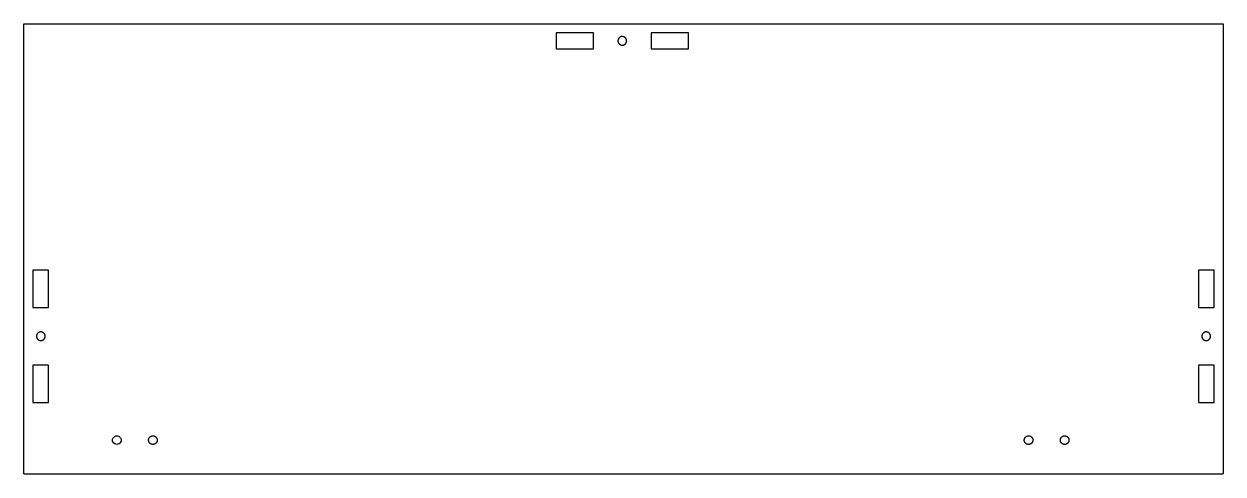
# Model space of a CAD drawing. Header units: millimetres. Extents: x -249 to 249, y -253 to 249.
# Drawn here: x -249.4 to 249.4, y 62.4 to 249.5 of the extents above; entities that cross this region are included whole.
import ezdxf

# ---------------------------------------------------------------- set-up
doc = ezdxf.new("R2010")
doc.units = ezdxf.units.MM

msp = doc.modelspace()

# ---------------------------------------------------------------- linework, layer by layer
for p, q in [((-249.42, 249.48), (249.36, 249.48)), ((-249.42, 62.45), (-249.42, 249.48)), ((249.36, 249.48), (249.36, 62.45)), ((-28.08, 245.78), (-28.08, 239.18)), ((-12.48, 245.78), (-28.08, 245.78)), ((-12.48, 239.18), (-12.48, 245.78)), ((11.42, 245.78), (11.42, 239.18)), ((27.02, 245.78), (11.42, 245.78)), ((27.02, 239.18), (27.02, 245.78)), ((-2.32, 242.55), (-2.33, 242.5)), ((-2.33, 242.5), (-2.33, 242.44)), ((-2.33, 242.44), (-2.32, 242.38)), ((-2.31, 242.72), (-2.32, 242.67)), ((-2.32, 242.67), (-2.32, 242.61)), ((-2.32, 242.61), (-2.32, 242.55)), ((-2.32, 242.38), (-2.32, 242.33)), ((-2.32, 242.33), (-2.31, 242.27)), ((-2.3, 242.78), (-2.31, 242.72)), ((-2.31, 242.27), (-2.31, 242.22)), ((-2.31, 242.22), (-2.3, 242.16)), ((-2.29, 242.83), (-2.3, 242.78)), ((-2.3, 242.16), (-2.29, 242.1)), ((-2.28, 242.89), (-2.29, 242.83)), ((-2.29, 242.1), (-2.27, 242.05)), ((-2.26, 242.94), (-2.28, 242.89)), ((-2.27, 242.05), (-2.26, 241.99)), ((-2.25, 243), (-2.26, 242.94)), ((-2.26, 241.99), (-2.24, 241.94)), ((-2.23, 243.05), (-2.25, 243)), ((-2.24, 241.94), (-2.23, 241.89)), ((-2.21, 243.11), (-2.23, 243.05)), ((-2.23, 241.89), (-2.21, 241.83)), ((-2.19, 243.16), (-2.21, 243.11)), ((-2.21, 241.83), (-2.19, 241.78)), ((-2.17, 243.21), (-2.19, 243.16)), ((-2.19, 241.78), (-2.16, 241.73)), ((-2.15, 243.26), (-2.17, 243.21)), ((-2.16, 241.73), (-2.14, 241.68)), ((-2.12, 243.31), (-2.15, 243.26)), ((-2.14, 241.68), (-2.11, 241.63)), ((-2.09, 243.36), (-2.12, 243.31)), ((-2.11, 241.63), (-2.09, 241.58)), ((-2.06, 243.41), (-2.09, 243.36)), ((-2.09, 241.58), (-2.06, 241.53)), ((-2.03, 243.46), (-2.06, 243.41)), ((-2.06, 241.53), (-2.03, 241.48)), ((-2, 243.51), (-2.03, 243.46)), ((-2.03, 241.48), (-1.99, 241.44)), ((-1.97, 243.55), (-2, 243.51)), ((-1.99, 241.44), (-1.96, 241.39)), ((-1.93, 243.6), (-1.97, 243.55)), ((-1.96, 241.39), (-1.93, 241.35)), ((-1.9, 243.64), (-1.93, 243.6)), ((-1.93, 241.35), (-1.89, 241.3)), ((-1.86, 243.68), (-1.9, 243.64)), ((-1.89, 241.3), (-1.85, 241.26)), ((-1.82, 243.72), (-1.86, 243.68)), ((-1.85, 241.26), (-1.81, 241.22)), ((-1.78, 243.76), (-1.82, 243.72)), ((-1.81, 241.22), (-1.77, 241.18)), ((-1.74, 243.8), (-1.78, 243.76)), ((-1.77, 241.18), (-1.73, 241.14)), ((-1.7, 243.84), (-1.74, 243.8)), ((-1.73, 241.14), (-1.69, 241.1)), ((-1.66, 243.88), (-1.7, 243.84)), ((-1.69, 241.1), (-1.65, 241.07)), ((-1.61, 243.91), (-1.66, 243.88)), ((-1.65, 241.07), (-1.6, 241.03)), ((-1.57, 243.95), (-1.61, 243.91)), ((-1.6, 241.03), (-1.55, 241)), ((-1.52, 243.98), (-1.57, 243.95)), ((-1.55, 241), (-1.51, 240.97)), ((-1.47, 244.01), (-1.52, 243.98)), ((-1.51, 240.97), (-1.46, 240.94)), ((-1.42, 244.04), (-1.47, 244.01)), ((-1.46, 240.94), (-1.41, 240.91)), ((-1.37, 244.06), (-1.42, 244.04)), ((-1.41, 240.91), (-1.36, 240.88)), ((-1.32, 244.09), (-1.37, 244.06)), ((-1.36, 240.88), (-1.31, 240.86)), ((-1.27, 244.11), (-1.32, 244.09)), ((-1.31, 240.86), (-1.26, 240.83)), ((-1.22, 244.14), (-1.27, 244.11)), ((-1.26, 240.83), (-1.21, 240.81)), ((-1.17, 244.16), (-1.22, 244.14)), ((-1.21, 240.81), (-1.16, 240.79)), ((-1.12, 244.18), (-1.17, 244.16)), ((-1.16, 240.79), (-1.1, 240.77)), ((-1.06, 244.2), (-1.12, 244.18)), ((-1.1, 240.77), (-1.05, 240.75)), ((-1.01, 244.21), (-1.06, 244.2)), ((-1.05, 240.75), (-0.99, 240.74)), ((-0.95, 244.23), (-1.01, 244.21)), ((-0.99, 240.74), (-0.94, 240.72)), ((-0.9, 244.24), (-0.95, 244.23)), ((-0.94, 240.72), (-0.88, 240.71)), ((-0.84, 244.25), (-0.9, 244.24)), ((-0.88, 240.71), (-0.83, 240.7)), ((-0.79, 244.26), (-0.84, 244.25)), ((-0.83, 240.7), (-0.77, 240.69)), ((-0.73, 244.27), (-0.79, 244.26)), ((-0.77, 240.69), (-0.72, 240.69)), ((-0.67, 244.27), (-0.73, 244.27)), ((-0.72, 240.69), (-0.66, 240.68)), ((-0.62, 244.27), (-0.67, 244.27)), ((-0.66, 240.68), (-0.6, 240.68)), ((-0.56, 244.28), (-0.62, 244.27)), ((-0.6, 240.68), (-0.55, 240.68)), ((-0.5, 244.28), (-0.56, 244.28)), ((-0.55, 240.68), (-0.49, 240.68)), ((-0.45, 244.28), (-0.5, 244.28)), ((-0.49, 240.68), (-0.43, 240.68)), ((-0.39, 244.27), (-0.45, 244.28)), ((-0.43, 240.68), (-0.38, 240.68)), ((-0.34, 244.27), (-0.39, 244.27)), ((-0.38, 240.68), (-0.32, 240.69)), ((-0.28, 244.26), (-0.34, 244.27)), ((-0.32, 240.69), (-0.26, 240.7)), ((-0.22, 244.25), (-0.28, 244.26)), ((-0.26, 240.7), (-0.21, 240.7)), ((-0.17, 244.24), (-0.22, 244.25)), ((-0.21, 240.7), (-0.15, 240.72)), ((-0.11, 244.23), (-0.17, 244.24)), ((-0.15, 240.72), (-0.1, 240.73)), ((-0.06, 244.21), (-0.11, 244.23)), ((-0.1, 240.73), (-0.04, 240.74)), ((0, 244.2), (-0.06, 244.21)), ((-0.04, 240.74), (0.01, 240.76)), ((0.05, 244.18), (0, 244.2)), ((0.01, 240.76), (0.06, 240.78)), ((0.1, 244.16), (0.05, 244.18)), ((0.06, 240.78), (0.12, 240.8)), ((0.16, 244.14), (0.1, 244.16)), ((0.12, 240.8), (0.17, 240.82)), ((0.21, 244.12), (0.16, 244.14)), ((0.17, 240.82), (0.22, 240.84)), ((0.26, 244.1), (0.21, 244.12)), ((0.22, 240.84), (0.27, 240.86)), ((0.31, 244.07), (0.26, 244.1)), ((0.27, 240.86), (0.32, 240.89)), ((0.36, 244.04), (0.31, 244.07)), ((0.32, 240.89), (0.37, 240.92)), ((0.41, 244.02), (0.36, 244.04)), ((0.37, 240.92), (0.42, 240.95)), ((0.46, 243.99), (0.41, 244.02)), ((0.42, 240.95), (0.47, 240.98)), ((0.5, 243.95), (0.46, 243.99)), ((0.47, 240.98), (0.52, 241.01)), ((0.55, 243.92), (0.5, 243.95)), ((0.52, 241.01), (0.56, 241.04)), ((0.59, 243.89), (0.55, 243.92)), ((0.56, 241.04), (0.61, 241.08)), ((0.64, 243.85), (0.59, 243.89)), ((0.61, 241.08), (0.65, 241.11)), ((0.68, 243.81), (0.64, 243.85)), ((0.65, 241.11), (0.69, 241.15)), ((0.72, 243.77), (0.68, 243.81)), ((0.69, 241.15), (0.73, 241.19)), ((0.76, 243.73), (0.72, 243.77)), ((0.73, 241.19), (0.77, 241.23)), ((0.8, 243.69), (0.76, 243.73)), ((0.77, 241.23), (0.81, 241.27)), ((0.84, 243.65), (0.8, 243.69)), ((0.81, 241.27), (0.85, 241.31)), ((0.87, 243.61), (0.84, 243.65)), ((0.85, 241.31), (0.88, 241.36)), ((0.91, 243.56), (0.87, 243.61)), ((0.88, 241.36), (0.92, 241.4)), ((0.94, 243.52), (0.91, 243.56)), ((0.92, 241.4), (0.95, 241.45)), ((0.98, 243.47), (0.94, 243.52)), ((0.95, 241.45), (0.98, 241.49)), ((1.01, 243.42), (0.98, 243.47)), ((0.98, 241.49), (1.01, 241.54)), ((1.03, 243.37), (1.01, 243.42)), ((1.01, 241.54), (1.04, 241.59)), ((1.06, 243.33), (1.03, 243.37)), ((1.04, 241.59), (1.07, 241.64)), ((1.09, 243.27), (1.06, 243.33)), ((1.07, 241.64), (1.09, 241.69)), ((1.11, 243.22), (1.09, 243.27)), ((1.09, 241.69), (1.12, 241.74)), ((1.13, 243.17), (1.11, 243.22)), ((1.12, 241.74), (1.14, 241.79)), ((1.16, 243.12), (1.13, 243.17)), ((1.14, 241.79), (1.16, 241.85)), ((1.18, 243.07), (1.16, 243.12)), ((1.16, 241.85), (1.18, 241.9)), ((1.19, 243.01), (1.18, 243.07)), ((1.18, 241.9), (1.2, 241.95)), ((1.21, 242.96), (1.19, 243.01)), ((1.2, 241.95), (1.21, 242.01)), ((1.22, 242.9), (1.21, 242.96)), ((1.21, 242.01), (1.23, 242.06)), ((1.24, 242.85), (1.22, 242.9)), ((1.23, 242.06), (1.24, 242.12)), ((1.25, 242.79), (1.24, 242.85)), ((1.24, 242.12), (1.25, 242.17)), ((1.26, 242.74), (1.25, 242.79)), ((1.25, 242.17), (1.26, 242.23)), ((1.26, 242.68), (1.26, 242.74)), ((1.27, 242.63), (1.26, 242.68)), ((1.26, 242.29), (1.27, 242.34)), ((1.26, 242.23), (1.26, 242.29)), ((1.27, 242.57), (1.27, 242.63)), ((1.27, 242.51), (1.27, 242.57)), ((1.27, 242.46), (1.27, 242.51)), ((1.27, 242.4), (1.27, 242.46)), ((1.27, 242.34), (1.27, 242.4)), ((-28.08, 239.18), (-12.48, 239.18)), ((11.42, 239.18), (27.02, 239.18)), ((-245.67, 147.2), (-245.67, 131.7)), ((-239.17, 147.2), (-245.67, 147.2)), ((-239.17, 131.7), (-239.17, 147.2)), ((239.11, 147.2), (239.11, 131.7)), ((245.61, 147.2), (239.11, 147.2)), ((245.61, 131.7), (245.61, 147.2)), ((-245.67, 131.7), (-239.17, 131.7)), ((239.11, 131.7), (245.61, 131.7)), ((-244.21, 119.84), (-244.22, 119.79)), ((-244.22, 119.79), (-244.22, 119.73)), ((-244.22, 119.73), (-244.22, 119.67)), ((-244.2, 119.95), (-244.21, 119.9)), ((-244.21, 119.9), (-244.21, 119.84)), ((-244.19, 120.01), (-244.2, 119.95)), ((-244.18, 120.07), (-244.19, 120.01)), ((-244.17, 120.12), (-244.18, 120.07)), ((-244.16, 120.18), (-244.17, 120.12)), ((-244.14, 120.23), (-244.16, 120.18)), ((-244.12, 120.28), (-244.14, 120.23)), ((-244.1, 120.34), (-244.12, 120.28)), ((-244.08, 120.39), (-244.1, 120.34)), ((-244.06, 120.44), (-244.08, 120.39)), ((-244.04, 120.49), (-244.06, 120.44)), ((-244.01, 120.54), (-244.04, 120.49)), ((-243.98, 120.59), (-244.01, 120.54)), ((-243.95, 120.64), (-243.98, 120.59)), ((-243.92, 120.69), (-243.95, 120.64)), ((-243.89, 120.74), (-243.92, 120.69)), ((-243.86, 120.78), (-243.89, 120.74)), ((-243.82, 120.83), (-243.86, 120.78)), ((-243.79, 120.87), (-243.82, 120.83)), ((-243.75, 120.91), (-243.79, 120.87)), ((-243.71, 120.95), (-243.75, 120.91)), ((-243.67, 120.99), (-243.71, 120.95)), ((-243.63, 121.03), (-243.67, 120.99)), ((-243.59, 121.07), (-243.63, 121.03)), ((-243.54, 121.11), (-243.59, 121.07)), ((-243.5, 121.14), (-243.54, 121.11)), ((-243.45, 121.17), (-243.5, 121.14)), ((-243.41, 121.2), (-243.45, 121.17)), ((-243.36, 121.24), (-243.41, 121.2)), ((-243.31, 121.26), (-243.36, 121.24)), ((-243.26, 121.29), (-243.31, 121.26)), ((-243.21, 121.32), (-243.26, 121.29)), ((-243.16, 121.34), (-243.21, 121.32)), ((-243.11, 121.36), (-243.16, 121.34)), ((-243.05, 121.38), (-243.11, 121.36)), ((-243, 121.4), (-243.05, 121.38)), ((-242.95, 121.42), (-243, 121.4)), ((-242.89, 121.44), (-242.95, 121.42)), ((-242.84, 121.45), (-242.89, 121.44)), ((-242.78, 121.46), (-242.84, 121.45)), ((-242.73, 121.47), (-242.78, 121.46)), ((-242.67, 121.48), (-242.73, 121.47)), ((-242.62, 121.49), (-242.67, 121.48)), ((-242.56, 121.49), (-242.62, 121.49)), ((-242.5, 121.5), (-242.56, 121.49)), ((-242.45, 121.5), (-242.5, 121.5)), ((-242.39, 121.5), (-242.45, 121.5)), ((-242.33, 121.5), (-242.39, 121.5)), ((-242.28, 121.49), (-242.33, 121.5)), ((-242.22, 121.49), (-242.28, 121.49)), ((-242.16, 121.48), (-242.22, 121.49)), ((-242.11, 121.47), (-242.16, 121.48)), ((-242.05, 121.46), (-242.11, 121.47)), ((-242, 121.45), (-242.05, 121.46)), ((-241.94, 121.44), (-242, 121.45)), ((-241.89, 121.42), (-241.94, 121.44)), ((-241.84, 121.4), (-241.89, 121.42)), ((-241.78, 121.38), (-241.84, 121.4)), ((-241.73, 121.36), (-241.78, 121.38)), ((-241.68, 121.34), (-241.73, 121.36)), ((-241.63, 121.32), (-241.68, 121.34)), ((-241.58, 121.29), (-241.63, 121.32)), ((-241.53, 121.26), (-241.58, 121.29)), ((-241.48, 121.23), (-241.53, 121.26)), ((-241.43, 121.2), (-241.48, 121.23)), ((-241.38, 121.17), (-241.43, 121.2)), ((-241.34, 121.14), (-241.38, 121.17)), ((-241.29, 121.1), (-241.34, 121.14)), ((-241.25, 121.07), (-241.29, 121.1)), ((-241.21, 121.03), (-241.25, 121.07)), ((-241.17, 120.99), (-241.21, 121.03)), ((-241.13, 120.95), (-241.17, 120.99)), ((-241.09, 120.91), (-241.13, 120.95)), ((-241.05, 120.87), (-241.09, 120.91)), ((-241.01, 120.82), (-241.05, 120.87)), ((-240.98, 120.78), (-241.01, 120.82)), ((-240.95, 120.73), (-240.98, 120.78)), ((-240.91, 120.69), (-240.95, 120.73)), ((-240.88, 120.64), (-240.91, 120.69)), ((-240.86, 120.59), (-240.88, 120.64)), ((-240.83, 120.54), (-240.86, 120.59)), ((-240.8, 120.49), (-240.83, 120.54)), ((-240.78, 120.44), (-240.8, 120.49)), ((-240.76, 120.39), (-240.78, 120.44)), ((-240.74, 120.34), (-240.76, 120.39)), ((-240.72, 120.28), (-240.74, 120.34)), ((-240.7, 120.23), (-240.72, 120.28)), ((-240.68, 120.17), (-240.7, 120.23)), ((-240.67, 120.12), (-240.68, 120.17)), ((-240.66, 120.06), (-240.67, 120.12)), ((-240.65, 120.01), (-240.66, 120.06)), ((-240.64, 119.95), (-240.65, 120.01)), ((-240.63, 119.9), (-240.64, 119.95)), ((-240.62, 119.84), (-240.63, 119.9)), ((-240.62, 119.78), (-240.62, 119.84)), ((-240.62, 119.73), (-240.62, 119.78)), ((-240.62, 119.67), (-240.62, 119.73)), ((240.57, 119.87), (240.56, 119.81)), ((240.56, 119.81), (240.56, 119.76)), ((240.56, 119.76), (240.56, 119.7)), ((240.58, 119.98), (240.57, 119.93)), ((240.57, 119.93), (240.57, 119.87)), ((240.59, 120.04), (240.58, 119.98)), ((240.6, 120.09), (240.59, 120.04)), ((240.61, 120.15), (240.6, 120.09)), ((240.63, 120.2), (240.61, 120.15)), ((240.65, 120.26), (240.63, 120.2)), ((240.66, 120.31), (240.65, 120.26)), ((240.68, 120.36), (240.66, 120.31)), ((240.71, 120.41), (240.68, 120.36)), ((240.73, 120.47), (240.71, 120.41)), ((240.75, 120.52), (240.73, 120.47)), ((240.78, 120.57), (240.75, 120.52)), ((240.81, 120.62), (240.78, 120.57)), ((240.84, 120.66), (240.81, 120.62)), ((240.87, 120.71), (240.84, 120.66)), ((240.9, 120.76), (240.87, 120.71)), ((240.9, 120.76), (240.93, 120.8)), ((240.97, 120.85), (240.93, 120.8)), ((241.01, 120.89), (240.97, 120.85)), ((241.05, 120.93), (241.01, 120.89)), ((241.08, 120.97), (241.05, 120.93)), ((241.13, 121.01), (241.08, 120.97)), ((241.17, 121.05), (241.13, 121.01)), ((241.21, 121.09), (241.17, 121.05)), ((241.25, 121.12), (241.21, 121.09)), ((241.3, 121.16), (241.25, 121.12)), ((241.35, 121.19), (241.3, 121.16)), ((241.39, 121.22), (241.35, 121.19)), ((241.44, 121.25), (241.39, 121.22)), ((241.49, 121.28), (241.44, 121.25)), ((241.54, 121.3), (241.49, 121.28)), ((241.59, 121.33), (241.54, 121.3)), ((241.64, 121.35), (241.59, 121.33)), ((241.69, 121.37), (241.64, 121.35)), ((241.75, 121.39), (241.69, 121.37)), ((241.8, 121.41), (241.75, 121.39)), ((241.86, 121.43), (241.8, 121.41)), ((241.91, 121.44), (241.86, 121.43)), ((241.96, 121.46), (241.91, 121.44)), ((242.02, 121.47), (241.96, 121.46)), ((242.08, 121.48), (242.02, 121.47)), ((242.13, 121.49), (242.08, 121.48)), ((242.19, 121.49), (242.13, 121.49)), ((242.24, 121.5), (242.19, 121.49)), ((242.3, 121.5), (242.24, 121.5)), ((242.36, 121.5), (242.3, 121.5)), ((242.41, 121.5), (242.36, 121.5)), ((242.47, 121.5), (242.41, 121.5)), ((242.53, 121.49), (242.47, 121.5)), ((242.58, 121.49), (242.53, 121.49)), ((242.64, 121.48), (242.58, 121.49)), ((242.69, 121.47), (242.64, 121.48)), ((242.75, 121.46), (242.69, 121.47)), ((242.8, 121.44), (242.75, 121.46)), ((242.86, 121.43), (242.8, 121.44)), ((242.91, 121.41), (242.86, 121.43)), ((242.97, 121.39), (242.91, 121.41)), ((243.02, 121.37), (242.97, 121.39)), ((243.07, 121.35), (243.02, 121.37)), ((243.12, 121.33), (243.07, 121.35)), ((243.17, 121.3), (243.12, 121.33)), ((243.22, 121.28), (243.17, 121.3)), ((243.27, 121.25), (243.22, 121.28)), ((243.32, 121.22), (243.27, 121.25)), ((243.37, 121.19), (243.32, 121.22)), ((243.42, 121.16), (243.37, 121.19)), ((243.46, 121.12), (243.42, 121.16)), ((243.5, 121.09), (243.46, 121.12)), ((243.55, 121.05), (243.5, 121.09)), ((243.59, 121.01), (243.55, 121.05)), ((243.63, 120.97), (243.59, 121.01)), ((243.67, 120.93), (243.63, 120.97)), ((243.71, 120.89), (243.67, 120.93)), ((243.74, 120.85), (243.71, 120.89)), ((243.78, 120.8), (243.74, 120.85)), ((243.81, 120.76), (243.78, 120.8)), ((243.85, 120.71), (243.81, 120.76)), ((243.88, 120.66), (243.85, 120.71)), ((243.91, 120.62), (243.88, 120.66)), ((243.93, 120.57), (243.91, 120.62)), ((243.96, 120.52), (243.93, 120.57)), ((243.99, 120.47), (243.96, 120.52)), ((244.01, 120.41), (243.99, 120.47)), ((244.03, 120.36), (244.01, 120.41)), ((244.05, 120.31), (244.03, 120.36)), ((244.07, 120.26), (244.05, 120.31)), ((244.09, 120.2), (244.07, 120.26)), ((244.1, 120.15), (244.09, 120.2)), ((244.11, 120.09), (244.1, 120.15)), ((244.13, 120.04), (244.11, 120.09)), ((244.14, 119.98), (244.13, 120.04)), ((244.14, 119.93), (244.14, 119.98)), ((244.15, 119.87), (244.14, 119.93)), ((244.15, 119.81), (244.15, 119.87)), ((244.16, 119.76), (244.15, 119.81)), ((244.16, 119.7), (244.16, 119.76)), ((-244.22, 119.67), (-244.22, 119.62)), ((-244.22, 119.62), (-244.21, 119.56)), ((-244.21, 119.56), (-244.21, 119.5)), ((-244.21, 119.5), (-244.2, 119.45)), ((-244.2, 119.45), (-244.19, 119.39)), ((-244.19, 119.39), (-244.18, 119.34)), ((-244.18, 119.34), (-244.17, 119.28)), ((-244.17, 119.28), (-244.16, 119.23)), ((-244.16, 119.23), (-244.14, 119.17)), ((-244.14, 119.17), (-244.12, 119.12)), ((-244.12, 119.12), (-244.1, 119.06)), ((-244.1, 119.06), (-244.08, 119.01)), ((-244.08, 119.01), (-244.06, 118.96)), ((-244.06, 118.96), (-244.04, 118.91)), ((-244.04, 118.91), (-244.01, 118.86)), ((-244.01, 118.86), (-243.98, 118.81)), ((-243.98, 118.81), (-243.95, 118.76)), ((-243.95, 118.76), (-243.92, 118.71)), ((-243.92, 118.71), (-243.89, 118.67)), ((-243.89, 118.67), (-243.86, 118.62)), ((-243.86, 118.62), (-243.82, 118.58)), ((-243.82, 118.58), (-243.79, 118.53)), ((-243.79, 118.53), (-243.75, 118.49)), ((-243.75, 118.49), (-243.71, 118.45)), ((-243.71, 118.45), (-243.67, 118.41)), ((-243.67, 118.41), (-243.63, 118.37)), ((-243.63, 118.37), (-243.59, 118.33)), ((-243.59, 118.33), (-243.55, 118.3)), ((-243.55, 118.3), (-243.5, 118.26)), ((-243.5, 118.26), (-243.45, 118.23)), ((-243.45, 118.23), (-243.41, 118.2)), ((-243.41, 118.2), (-243.36, 118.17)), ((-243.36, 118.17), (-243.31, 118.14)), ((-243.31, 118.14), (-243.26, 118.11)), ((-243.26, 118.11), (-243.21, 118.08)), ((-243.21, 118.08), (-243.16, 118.06)), ((-243.16, 118.06), (-243.11, 118.04)), ((-243.11, 118.04), (-243.06, 118.02)), ((-243.06, 118.02), (-243, 118)), ((-243, 118), (-242.95, 117.98)), ((-242.95, 117.98), (-242.9, 117.96)), ((-242.9, 117.96), (-242.84, 117.95)), ((-242.84, 117.95), (-242.79, 117.94)), ((-242.79, 117.94), (-242.73, 117.93)), ((-242.73, 117.93), (-242.67, 117.92)), ((-242.67, 117.92), (-242.62, 117.91)), ((-242.62, 117.91), (-242.56, 117.91)), ((-242.56, 117.91), (-242.5, 117.9)), ((-242.5, 117.9), (-242.45, 117.9)), ((-242.45, 117.9), (-242.39, 117.9)), ((-242.39, 117.9), (-242.34, 117.9)), ((-242.34, 117.9), (-242.28, 117.91)), ((-242.28, 117.91), (-242.22, 117.91)), ((-242.22, 117.91), (-242.17, 117.92)), ((-242.17, 117.92), (-242.11, 117.93)), ((-242.11, 117.93), (-242.06, 117.94)), ((-242.06, 117.94), (-242, 117.95)), ((-242, 117.95), (-241.95, 117.96)), ((-241.95, 117.96), (-241.89, 117.98)), ((-241.89, 117.98), (-241.84, 118)), ((-241.84, 118), (-241.78, 118.02)), ((-241.78, 118.02), (-241.73, 118.04)), ((-241.73, 118.04), (-241.68, 118.06)), ((-241.68, 118.06), (-241.63, 118.08)), ((-241.63, 118.08), (-241.58, 118.11)), ((-241.58, 118.11), (-241.53, 118.14)), ((-241.53, 118.14), (-241.48, 118.16)), ((-241.48, 118.16), (-241.43, 118.19)), ((-241.43, 118.19), (-241.38, 118.23)), ((-241.38, 118.23), (-241.34, 118.26)), ((-241.34, 118.26), (-241.29, 118.29)), ((-241.29, 118.29), (-241.25, 118.33)), ((-241.25, 118.33), (-241.21, 118.37)), ((-241.21, 118.37), (-241.17, 118.41)), ((-241.17, 118.41), (-241.13, 118.45)), ((-241.13, 118.45), (-241.09, 118.49)), ((-241.09, 118.49), (-241.05, 118.53)), ((-241.05, 118.53), (-241.02, 118.57)), ((-241.02, 118.57), (-240.98, 118.62)), ((-240.98, 118.62), (-240.95, 118.66)), ((-240.95, 118.66), (-240.92, 118.71)), ((-240.92, 118.71), (-240.88, 118.76)), ((-240.88, 118.76), (-240.86, 118.81)), ((-240.86, 118.81), (-240.83, 118.86)), ((-240.83, 118.86), (-240.8, 118.91)), ((-240.8, 118.91), (-240.78, 118.96)), ((-240.78, 118.96), (-240.76, 119.01)), ((-240.76, 119.01), (-240.74, 119.06)), ((-240.74, 119.06), (-240.72, 119.12)), ((-240.72, 119.12), (-240.7, 119.17)), ((-240.7, 119.17), (-240.68, 119.22)), ((-240.68, 119.22), (-240.67, 119.28)), ((-240.67, 119.28), (-240.66, 119.33)), ((-240.66, 119.33), (-240.65, 119.39)), ((-240.65, 119.39), (-240.64, 119.45)), ((-240.64, 119.45), (-240.63, 119.5)), ((-240.63, 119.5), (-240.62, 119.56)), ((-240.62, 119.61), (-240.62, 119.67)), ((-240.62, 119.56), (-240.62, 119.61)), ((240.56, 119.7), (240.56, 119.64)), ((240.56, 119.64), (240.56, 119.59)), ((240.56, 119.59), (240.57, 119.53)), ((240.57, 119.53), (240.57, 119.47)), ((240.57, 119.47), (240.58, 119.42)), ((240.58, 119.42), (240.59, 119.36)), ((240.59, 119.36), (240.6, 119.31)), ((240.6, 119.31), (240.61, 119.25)), ((240.61, 119.25), (240.63, 119.2)), ((240.63, 119.2), (240.65, 119.14)), ((240.65, 119.14), (240.66, 119.09)), ((240.66, 119.09), (240.68, 119.04)), ((240.68, 119.04), (240.71, 118.98)), ((240.71, 118.98), (240.73, 118.93)), ((240.73, 118.93), (240.75, 118.88)), ((240.75, 118.88), (240.78, 118.83)), ((240.78, 118.83), (240.81, 118.78)), ((240.81, 118.78), (240.84, 118.74)), ((240.84, 118.74), (240.87, 118.69)), ((240.87, 118.69), (240.9, 118.64)), ((240.9, 118.64), (240.93, 118.6)), ((240.93, 118.6), (240.97, 118.55)), ((240.97, 118.55), (241.01, 118.51)), ((241.01, 118.51), (241.05, 118.47)), ((241.05, 118.47), (241.08, 118.43)), ((241.08, 118.43), (241.13, 118.39)), ((241.13, 118.39), (241.17, 118.35)), ((241.17, 118.35), (241.21, 118.31)), ((241.21, 118.31), (241.25, 118.28)), ((241.25, 118.28), (241.3, 118.24)), ((241.3, 118.24), (241.35, 118.21)), ((241.35, 118.21), (241.39, 118.18)), ((241.39, 118.18), (241.44, 118.15)), ((241.44, 118.15), (241.49, 118.12)), ((241.49, 118.12), (241.54, 118.1)), ((241.54, 118.1), (241.59, 118.07)), ((241.59, 118.07), (241.64, 118.05)), ((241.64, 118.05), (241.69, 118.03)), ((241.69, 118.03), (241.75, 118.01)), ((241.75, 118.01), (241.8, 117.99)), ((241.8, 117.99), (241.86, 117.97)), ((241.86, 117.97), (241.91, 117.96)), ((241.91, 117.96), (241.96, 117.94)), ((241.96, 117.94), (242.02, 117.93)), ((242.02, 117.93), (242.08, 117.92)), ((242.08, 117.92), (242.13, 117.91)), ((242.13, 117.91), (242.19, 117.91)), ((242.19, 117.91), (242.24, 117.9)), ((242.24, 117.9), (242.3, 117.9)), ((242.3, 117.9), (242.36, 117.9)), ((242.36, 117.9), (242.41, 117.9)), ((242.41, 117.9), (242.47, 117.9)), ((242.47, 117.9), (242.53, 117.91)), ((242.53, 117.91), (242.58, 117.91)), ((242.58, 117.91), (242.64, 117.92)), ((242.64, 117.92), (242.69, 117.93)), ((242.69, 117.93), (242.75, 117.94)), ((242.75, 117.94), (242.8, 117.96)), ((242.8, 117.96), (242.86, 117.97)), ((242.86, 117.97), (242.91, 117.99)), ((242.91, 117.99), (242.97, 118.01)), ((242.97, 118.01), (243.02, 118.03)), ((243.02, 118.03), (243.07, 118.05)), ((243.07, 118.05), (243.12, 118.07)), ((243.12, 118.07), (243.17, 118.1)), ((243.17, 118.1), (243.22, 118.12)), ((243.22, 118.12), (243.27, 118.15)), ((243.27, 118.15), (243.32, 118.18)), ((243.32, 118.18), (243.37, 118.21)), ((243.37, 118.21), (243.42, 118.24)), ((243.42, 118.24), (243.46, 118.28)), ((243.46, 118.28), (243.5, 118.31)), ((243.5, 118.31), (243.55, 118.35)), ((243.55, 118.35), (243.59, 118.39)), ((243.59, 118.39), (243.63, 118.43)), ((243.63, 118.43), (243.67, 118.47)), ((243.67, 118.47), (243.71, 118.51)), ((243.71, 118.51), (243.74, 118.55)), ((243.74, 118.55), (243.78, 118.6)), ((243.81, 118.64), (243.78, 118.6)), ((243.81, 118.64), (243.85, 118.69)), ((243.85, 118.69), (243.88, 118.74)), ((243.88, 118.74), (243.91, 118.78)), ((243.91, 118.78), (243.93, 118.83)), ((243.93, 118.83), (243.96, 118.88)), ((243.96, 118.88), (243.99, 118.93)), ((243.99, 118.93), (244.01, 118.98)), ((244.01, 118.98), (244.03, 119.04)), ((244.03, 119.04), (244.05, 119.09)), ((244.05, 119.09), (244.07, 119.14)), ((244.07, 119.14), (244.09, 119.2)), ((244.09, 119.2), (244.1, 119.25)), ((244.1, 119.25), (244.11, 119.31)), ((244.11, 119.31), (244.13, 119.36)), ((244.13, 119.36), (244.14, 119.42)), ((244.14, 119.47), (244.15, 119.53)), ((244.14, 119.42), (244.14, 119.47)), ((244.15, 119.59), (244.16, 119.64)), ((244.15, 119.53), (244.15, 119.59)), ((244.16, 119.64), (244.16, 119.7)), ((-239.17, 107.7), (-245.67, 107.7)), ((-245.67, 107.7), (-245.67, 92.2)), ((-239.17, 92.2), (-239.17, 107.7)), ((239.11, 107.7), (239.11, 92.2)), ((245.61, 107.7), (239.11, 107.7)), ((245.61, 92.2), (245.61, 107.7)), ((-245.67, 92.2), (-239.17, 92.2)), ((239.11, 92.2), (245.61, 92.2)), ((-212.59, 76.53), (-212.53, 76.99)), ((-212.53, 76.06), (-212.59, 76.53)), ((-212.53, 76.99), (-212.35, 77.43)), ((-212.35, 75.63), (-212.53, 76.06)), ((-212.35, 77.43), (-212.07, 77.8)), ((-212.07, 75.25), (-212.35, 75.63)), ((-212.07, 77.8), (-211.69, 78.09)), ((-211.69, 74.97), (-212.07, 75.25)), ((-211.69, 78.09), (-211.26, 78.27)), ((-211.26, 74.79), (-211.69, 74.97)), ((-211.26, 78.27), (-210.79, 78.33)), ((-210.79, 78.33), (-210.33, 78.27)), ((-210.33, 78.27), (-209.89, 78.09)), ((-209.89, 74.97), (-210.33, 74.79)), ((-209.89, 78.09), (-209.52, 77.8)), ((-209.52, 75.25), (-209.89, 74.97)), ((-209.52, 77.8), (-209.23, 77.43)), ((-209.23, 75.63), (-209.52, 75.25)), ((-209.23, 77.43), (-209.05, 76.99)), ((-209.05, 76.06), (-209.23, 75.63)), ((-209.05, 76.99), (-208.99, 76.53)), ((-208.99, 76.53), (-209.05, 76.06)), ((-197.59, 76.64), (-197.58, 76.7)), ((-197.59, 76.58), (-197.59, 76.64)), ((-197.59, 76.53), (-197.59, 76.58)), ((-197.59, 76.47), (-197.59, 76.53)), ((-197.59, 76.41), (-197.59, 76.47)), ((-197.58, 76.36), (-197.59, 76.41)), ((-197.58, 76.75), (-197.57, 76.81)), ((-197.58, 76.7), (-197.58, 76.75)), ((-197.58, 76.3), (-197.58, 76.36)), ((-197.57, 76.25), (-197.58, 76.3)), ((-197.57, 76.81), (-197.56, 76.86)), ((-197.56, 76.19), (-197.57, 76.25)), ((-197.56, 76.86), (-197.55, 76.92)), ((-197.55, 76.13), (-197.56, 76.19)), ((-197.55, 76.92), (-197.54, 76.97)), ((-197.54, 76.08), (-197.55, 76.13)), ((-197.54, 76.97), (-197.52, 77.03)), ((-197.52, 76.03), (-197.54, 76.08)), ((-197.52, 77.03), (-197.5, 77.08)), ((-197.5, 75.97), (-197.52, 76.03)), ((-197.5, 77.08), (-197.49, 77.14)), ((-197.49, 75.92), (-197.5, 75.97)), ((-197.49, 77.14), (-197.47, 77.19)), ((-197.47, 75.86), (-197.49, 75.92)), ((-197.47, 77.19), (-197.44, 77.24)), ((-197.44, 75.81), (-197.47, 75.86)), ((-197.44, 77.24), (-197.42, 77.29)), ((-197.42, 75.76), (-197.44, 75.81)), ((-197.42, 77.29), (-197.4, 77.34)), ((-197.4, 75.71), (-197.42, 75.76)), ((-197.4, 77.34), (-197.37, 77.39)), ((-197.37, 75.66), (-197.4, 75.71)), ((-197.37, 77.39), (-197.34, 77.44)), ((-197.34, 75.61), (-197.37, 75.66)), ((-197.34, 77.44), (-197.31, 77.49)), ((-197.31, 75.56), (-197.34, 75.61)), ((-197.31, 77.49), (-197.28, 77.54)), ((-197.28, 75.52), (-197.31, 75.56)), ((-197.28, 77.54), (-197.25, 77.59)), ((-197.25, 75.47), (-197.28, 75.52)), ((-197.25, 77.59), (-197.22, 77.63)), ((-197.22, 75.42), (-197.25, 75.47)), ((-197.22, 77.63), (-197.18, 77.67)), ((-197.18, 75.38), (-197.22, 75.42)), ((-197.18, 77.67), (-197.14, 77.72)), ((-197.14, 75.34), (-197.18, 75.38)), ((-197.14, 77.72), (-197.11, 77.76)), ((-197.11, 75.3), (-197.14, 75.34)), ((-197.11, 77.76), (-197.07, 77.8)), ((-197.07, 75.25), (-197.11, 75.3)), ((-197.07, 77.8), (-197.03, 77.84)), ((-197.03, 75.22), (-197.07, 75.25)), ((-197.03, 77.84), (-196.98, 77.88)), ((-196.98, 75.18), (-197.03, 75.22)), ((-196.98, 77.88), (-196.94, 77.91)), ((-196.94, 75.14), (-196.98, 75.18)), ((-196.94, 77.91), (-196.9, 77.95)), ((-196.9, 75.1), (-196.94, 75.14)), ((-196.9, 77.95), (-196.85, 77.98)), ((-196.85, 75.07), (-196.9, 75.1)), ((-196.85, 77.98), (-196.8, 78.02)), ((-196.8, 75.04), (-196.85, 75.07)), ((-196.8, 78.02), (-196.76, 78.05)), ((-196.76, 75.01), (-196.8, 75.04)), ((-196.76, 78.05), (-196.71, 78.08)), ((-196.71, 74.98), (-196.76, 75.01)), ((-196.71, 78.08), (-196.66, 78.1)), ((-196.66, 74.95), (-196.71, 74.98)), ((-196.66, 78.1), (-196.61, 78.13)), ((-196.61, 74.92), (-196.66, 74.95)), ((-196.61, 78.13), (-196.56, 78.16)), ((-196.56, 74.9), (-196.61, 74.92)), ((-196.56, 78.16), (-196.51, 78.18)), ((-196.51, 74.88), (-196.56, 74.9)), ((-196.51, 78.18), (-196.46, 78.2)), ((-196.46, 74.85), (-196.51, 74.88)), ((-196.46, 78.2), (-196.4, 78.22)), ((-196.4, 74.83), (-196.46, 74.85)), ((-196.4, 78.22), (-196.35, 78.24)), ((-196.35, 74.82), (-196.4, 74.83)), ((-196.35, 78.24), (-196.3, 78.26)), ((-196.3, 78.26), (-196.24, 78.27)), ((-196.24, 78.27), (-196.19, 78.28)), ((-196.19, 78.28), (-196.13, 78.3)), ((-196.13, 78.3), (-196.07, 78.31)), ((-196.07, 78.31), (-196.02, 78.31)), ((-196.02, 78.31), (-195.96, 78.32)), ((-195.96, 78.32), (-195.91, 78.32)), ((-195.91, 78.32), (-195.85, 78.33)), ((-195.85, 78.33), (-195.79, 78.33)), ((-195.79, 78.33), (-195.74, 78.33)), ((-195.74, 78.33), (-195.68, 78.32)), ((-195.68, 78.32), (-195.62, 78.32)), ((-195.62, 78.32), (-195.57, 78.31)), ((-195.57, 78.31), (-195.51, 78.31)), ((-195.51, 78.31), (-195.46, 78.3)), ((-195.46, 78.3), (-195.4, 78.28)), ((-195.4, 78.28), (-195.35, 78.27)), ((-195.35, 78.27), (-195.29, 78.26)), ((-195.29, 78.26), (-195.24, 78.24)), ((-195.24, 78.24), (-195.18, 78.22)), ((-195.18, 74.83), (-195.24, 74.82)), ((-195.18, 78.22), (-195.13, 78.2)), ((-195.13, 74.85), (-195.18, 74.83)), ((-195.13, 78.2), (-195.08, 78.18)), ((-195.08, 74.88), (-195.13, 74.85)), ((-195.08, 78.18), (-195.03, 78.16)), ((-195.03, 74.9), (-195.08, 74.88)), ((-195.03, 78.16), (-194.98, 78.13)), ((-194.98, 74.92), (-195.03, 74.9)), ((-194.98, 78.13), (-194.93, 78.1)), ((-194.93, 74.95), (-194.98, 74.92)), ((-194.93, 78.1), (-194.88, 78.08)), ((-194.88, 74.98), (-194.93, 74.95)), ((-194.88, 78.08), (-194.83, 78.05)), ((-194.83, 75.01), (-194.88, 74.98)), ((-194.83, 78.05), (-194.78, 78.02)), ((-194.78, 75.04), (-194.83, 75.01)), ((-194.78, 78.02), (-194.73, 77.98)), ((-194.73, 75.07), (-194.78, 75.04)), ((-194.73, 77.98), (-194.69, 77.95)), ((-194.69, 75.1), (-194.73, 75.07)), ((-194.69, 77.95), (-194.65, 77.91)), ((-194.65, 75.14), (-194.69, 75.1)), ((-194.65, 77.91), (-194.6, 77.88)), ((-194.6, 75.18), (-194.65, 75.14)), ((-194.6, 77.88), (-194.56, 77.84)), ((-194.56, 75.22), (-194.6, 75.18)), ((-194.56, 77.84), (-194.52, 77.8)), ((-194.52, 75.25), (-194.56, 75.22)), ((-194.52, 77.8), (-194.48, 77.76)), ((-194.48, 75.3), (-194.52, 75.25)), ((-194.48, 77.76), (-194.44, 77.72)), ((-194.44, 75.34), (-194.48, 75.3)), ((-194.44, 77.72), (-194.41, 77.67)), ((-194.41, 75.38), (-194.44, 75.34)), ((-194.41, 77.67), (-194.37, 77.63)), ((-194.37, 75.42), (-194.41, 75.38)), ((-194.37, 77.63), (-194.34, 77.59)), ((-194.34, 75.47), (-194.37, 75.42)), ((-194.34, 77.59), (-194.3, 77.54)), ((-194.3, 75.52), (-194.34, 75.47)), ((-194.3, 77.54), (-194.27, 77.49)), ((-194.27, 75.56), (-194.3, 75.52)), ((-194.27, 77.49), (-194.24, 77.44)), ((-194.24, 75.61), (-194.27, 75.56)), ((-194.24, 77.44), (-194.22, 77.39)), ((-194.22, 75.66), (-194.24, 75.61)), ((-194.22, 77.39), (-194.19, 77.34)), ((-194.19, 75.71), (-194.22, 75.66)), ((-194.19, 77.34), (-194.16, 77.29)), ((-194.16, 75.76), (-194.19, 75.71)), ((-194.16, 77.29), (-194.14, 77.24)), ((-194.14, 75.81), (-194.16, 75.76)), ((-194.14, 77.24), (-194.12, 77.19)), ((-194.12, 75.86), (-194.14, 75.81)), ((-194.12, 77.19), (-194.1, 77.14)), ((-194.1, 75.92), (-194.12, 75.86)), ((-194.1, 77.14), (-194.08, 77.08)), ((-194.08, 75.97), (-194.1, 75.92)), ((-194.08, 77.08), (-194.06, 77.03)), ((-194.06, 76.03), (-194.08, 75.97)), ((-194.06, 77.03), (-194.05, 76.97)), ((-194.05, 76.08), (-194.06, 76.03)), ((-194.05, 76.97), (-194.04, 76.92)), ((-194.04, 76.13), (-194.05, 76.08)), ((-194.04, 76.92), (-194.02, 76.86)), ((-194.02, 76.19), (-194.04, 76.13)), ((-194.02, 76.86), (-194.02, 76.81)), ((-194.02, 76.81), (-194.01, 76.75)), ((-194.01, 76.3), (-194.02, 76.25)), ((-194.02, 76.25), (-194.02, 76.19)), ((-194.01, 76.75), (-194, 76.7)), ((-194, 76.36), (-194.01, 76.3)), ((-194, 76.7), (-194, 76.64)), ((-194, 76.64), (-193.99, 76.58)), ((-193.99, 76.47), (-194, 76.41)), ((-194, 76.41), (-194, 76.36)), ((-193.99, 76.58), (-193.99, 76.53)), ((-193.99, 76.53), (-193.99, 76.47)), ((166.68, 76.56), (166.69, 76.62)), ((166.68, 76.51), (166.68, 76.56)), ((166.68, 76.45), (166.68, 76.51)), ((166.69, 76.39), (166.68, 76.45)), ((166.69, 76.73), (166.7, 76.79)), ((166.69, 76.68), (166.69, 76.73)), ((166.69, 76.62), (166.69, 76.68)), ((166.69, 76.34), (166.69, 76.39)), ((166.7, 76.28), (166.69, 76.34)), ((166.7, 76.79), (166.71, 76.84)), ((166.71, 76.22), (166.7, 76.28)), ((166.71, 76.84), (166.72, 76.9)), ((166.72, 76.17), (166.71, 76.22)), ((166.72, 76.9), (166.73, 76.95)), ((166.73, 76.11), (166.72, 76.17)), ((166.73, 76.95), (166.75, 77.01)), ((166.75, 76.06), (166.73, 76.11)), ((166.75, 77.01), (166.76, 77.06)), ((166.76, 76), (166.75, 76.06)), ((166.76, 77.06), (166.78, 77.12)), ((166.78, 75.95), (166.76, 76)), ((166.78, 77.12), (166.8, 77.17)), ((166.8, 75.9), (166.78, 75.95)), ((166.8, 77.17), (166.82, 77.22)), ((166.82, 75.84), (166.8, 75.9)), ((166.82, 77.22), (166.85, 77.27)), ((166.84, 75.79), (166.82, 75.84)), ((166.86, 75.74), (166.84, 75.79)), ((166.85, 77.27), (166.87, 77.33)), ((166.89, 75.69), (166.86, 75.74)), ((166.87, 77.33), (166.9, 77.38)), ((166.92, 75.64), (166.89, 75.69)), ((166.9, 77.38), (166.92, 77.43)), ((166.92, 77.43), (166.95, 77.47)), ((166.94, 75.59), (166.92, 75.64)), ((166.97, 75.54), (166.94, 75.59)), ((166.95, 77.47), (166.98, 77.52)), ((167.01, 75.5), (166.97, 75.54)), ((166.98, 77.52), (167.01, 77.57)), ((167.01, 77.57), (167.05, 77.61)), ((167.04, 75.45), (167.01, 75.5)), ((167.07, 75.41), (167.04, 75.45)), ((167.05, 77.61), (167.08, 77.66)), ((167.11, 75.36), (167.07, 75.41)), ((167.08, 77.66), (167.12, 77.7)), ((167.15, 75.32), (167.11, 75.36)), ((167.12, 77.7), (167.16, 77.74)), ((167.19, 75.28), (167.15, 75.32)), ((167.16, 77.74), (167.2, 77.78)), ((167.23, 75.24), (167.19, 75.28)), ((167.2, 77.78), (167.24, 77.82)), ((167.27, 75.2), (167.23, 75.24)), ((167.24, 77.82), (167.28, 77.86)), ((167.31, 75.16), (167.27, 75.2)), ((167.28, 77.86), (167.32, 77.9)), ((167.35, 75.13), (167.31, 75.16)), ((167.32, 77.9), (167.36, 77.94)), ((167.4, 75.09), (167.35, 75.13)), ((167.36, 77.94), (167.41, 77.97)), ((167.44, 75.06), (167.4, 75.09)), ((167.41, 77.97), (167.45, 78)), ((167.49, 75.03), (167.44, 75.06)), ((167.45, 78), (167.5, 78.04)), ((167.54, 75), (167.49, 75.03)), ((167.5, 78.04), (167.55, 78.07)), ((167.59, 74.97), (167.54, 75)), ((167.55, 78.07), (167.6, 78.09)), ((167.63, 74.94), (167.59, 74.97)), ((167.6, 78.09), (167.65, 78.12)), ((167.68, 74.91), (167.63, 74.94)), ((167.65, 78.12), (167.7, 78.15)), ((167.74, 74.89), (167.68, 74.91)), ((167.7, 78.15), (167.75, 78.17)), ((167.79, 74.87), (167.74, 74.89)), ((167.75, 78.17), (167.8, 78.19)), ((167.84, 74.85), (167.79, 74.87)), ((167.8, 78.19), (167.85, 78.21)), ((167.89, 74.83), (167.84, 74.85)), ((167.85, 78.21), (167.91, 78.23)), ((167.95, 74.81), (167.89, 74.83)), ((167.91, 78.23), (167.96, 78.25)), ((167.96, 78.25), (168.01, 78.27)), ((168.01, 78.27), (168.07, 78.28)), ((168.07, 78.28), (168.12, 78.29)), ((168.12, 78.29), (168.18, 78.3)), ((168.18, 78.3), (168.24, 78.31)), ((168.24, 78.31), (168.29, 78.32)), ((168.29, 78.32), (168.35, 78.32)), ((168.35, 78.32), (168.41, 78.33)), ((168.41, 78.33), (168.46, 78.33)), ((168.46, 78.33), (168.52, 78.33)), ((168.52, 78.33), (168.57, 78.32)), ((168.57, 78.32), (168.63, 78.32)), ((168.63, 78.32), (168.69, 78.32)), ((168.69, 78.32), (168.74, 78.31)), ((168.74, 78.31), (168.8, 78.3)), ((168.8, 78.3), (168.85, 78.29)), ((168.85, 78.29), (168.91, 78.28)), ((168.91, 78.28), (168.96, 78.26)), ((168.96, 78.26), (169.02, 78.25)), ((169.06, 74.82), (169.01, 74.8)), ((169.02, 78.25), (169.07, 78.23)), ((169.11, 74.84), (169.06, 74.82)), ((169.07, 78.23), (169.13, 78.21)), ((169.17, 74.86), (169.11, 74.84)), ((169.13, 78.21), (169.18, 78.19)), ((169.22, 74.88), (169.17, 74.86)), ((169.18, 78.19), (169.23, 78.16)), ((169.27, 74.91), (169.22, 74.88)), ((169.23, 78.16), (169.28, 78.14)), ((169.32, 74.93), (169.27, 74.91)), ((169.28, 78.14), (169.33, 78.11)), ((169.37, 74.96), (169.32, 74.93)), ((169.33, 78.11), (169.38, 78.09)), ((169.42, 74.99), (169.37, 74.96)), ((169.38, 78.09), (169.43, 78.06)), ((169.47, 75.02), (169.42, 74.99)), ((169.43, 78.06), (169.48, 78.03)), ((169.51, 75.05), (169.47, 75.02)), ((169.48, 78.03), (169.52, 78)), ((169.56, 75.08), (169.51, 75.05)), ((169.52, 78), (169.57, 77.96)), ((169.6, 75.12), (169.56, 75.08)), ((169.57, 77.96), (169.61, 77.93)), ((169.65, 75.15), (169.6, 75.12)), ((169.61, 77.93), (169.66, 77.89)), ((169.69, 75.19), (169.65, 75.15)), ((169.66, 77.89), (169.7, 77.85)), ((169.73, 75.23), (169.69, 75.19)), ((169.7, 77.85), (169.74, 77.82)), ((169.77, 75.27), (169.73, 75.23)), ((169.74, 77.82), (169.78, 77.77)), ((169.81, 75.31), (169.77, 75.27)), ((169.78, 77.77), (169.82, 77.73)), ((169.85, 75.35), (169.81, 75.31)), ((169.82, 77.73), (169.86, 77.69)), ((169.88, 75.4), (169.85, 75.35)), ((169.86, 77.69), (169.89, 77.65)), ((169.92, 75.44), (169.88, 75.4)), ((169.89, 77.65), (169.93, 77.6)), ((169.95, 75.49), (169.92, 75.44)), ((169.93, 77.6), (169.96, 77.56)), ((169.98, 75.53), (169.95, 75.49)), ((169.96, 77.56), (169.99, 77.51)), ((170.01, 75.58), (169.98, 75.53)), ((169.99, 77.51), (170.02, 77.46)), ((170.04, 75.63), (170.01, 75.58)), ((170.02, 77.46), (170.05, 77.41)), ((170.07, 75.68), (170.04, 75.63)), ((170.05, 77.41), (170.08, 77.36)), ((170.1, 75.73), (170.07, 75.68)), ((170.08, 77.36), (170.1, 77.31)), ((170.1, 77.31), (170.13, 77.26)), ((170.12, 75.78), (170.1, 75.73)), ((170.14, 75.83), (170.12, 75.78)), ((170.13, 77.26), (170.15, 77.21)), ((170.16, 75.88), (170.14, 75.83)), ((170.15, 77.21), (170.17, 77.16)), ((170.18, 75.94), (170.16, 75.88)), ((170.17, 77.16), (170.19, 77.1)), ((170.2, 75.99), (170.18, 75.94)), ((170.19, 77.1), (170.21, 77.05)), ((170.22, 76.05), (170.2, 75.99)), ((170.21, 77.05), (170.22, 77)), ((170.22, 77), (170.24, 76.94)), ((170.23, 76.1), (170.22, 76.05)), ((170.24, 76.16), (170.23, 76.1)), ((170.24, 76.94), (170.25, 76.89)), ((170.26, 76.21), (170.24, 76.16)), ((170.25, 76.89), (170.26, 76.83)), ((170.26, 76.83), (170.27, 76.77)), ((170.27, 76.32), (170.26, 76.27)), ((170.26, 76.27), (170.26, 76.21)), ((170.27, 76.77), (170.27, 76.72)), ((170.27, 76.72), (170.28, 76.66)), ((170.28, 76.38), (170.27, 76.32)), ((170.28, 76.66), (170.28, 76.61)), ((170.28, 76.61), (170.28, 76.55)), ((170.28, 76.55), (170.28, 76.49)), ((170.28, 76.49), (170.28, 76.44)), ((170.28, 76.44), (170.28, 76.38)), ((181.69, 76.7), (181.7, 76.75)), ((181.69, 76.64), (181.69, 76.7)), ((181.69, 76.58), (181.69, 76.64)), ((181.69, 76.53), (181.69, 76.58)), ((181.69, 76.47), (181.69, 76.53)), ((181.69, 76.41), (181.69, 76.47)), ((181.69, 76.36), (181.69, 76.41)), ((181.7, 76.3), (181.69, 76.36)), ((181.7, 76.75), (181.71, 76.81)), ((181.71, 76.25), (181.7, 76.3)), ((181.71, 76.81), (181.72, 76.86)), ((181.72, 76.19), (181.71, 76.25)), ((181.72, 76.86), (181.73, 76.92)), ((181.73, 76.14), (181.72, 76.19)), ((181.73, 76.92), (181.74, 76.97)), ((181.74, 76.08), (181.73, 76.14)), ((181.74, 76.97), (181.76, 77.03)), ((181.76, 76.03), (181.74, 76.08)), ((181.76, 77.03), (181.77, 77.08)), ((181.77, 75.97), (181.76, 76.03)), ((181.77, 77.08), (181.79, 77.14)), ((181.79, 75.92), (181.77, 75.97)), ((181.79, 77.14), (181.81, 77.19)), ((181.81, 75.87), (181.79, 75.92)), ((181.81, 77.19), (181.83, 77.24)), ((181.83, 75.81), (181.81, 75.87)), ((181.83, 77.24), (181.86, 77.29)), ((181.86, 75.76), (181.83, 75.81)), ((181.86, 77.29), (181.88, 77.34)), ((181.88, 75.71), (181.86, 75.76)), ((181.88, 77.34), (181.91, 77.39)), ((181.91, 75.66), (181.88, 75.71)), ((181.91, 77.39), (181.94, 77.44)), ((181.94, 75.61), (181.91, 75.66)), ((181.94, 77.44), (181.97, 77.49)), ((181.97, 75.56), (181.94, 75.61)), ((181.97, 77.49), (182, 77.54)), ((182, 75.52), (181.97, 75.56)), ((182, 77.54), (182.03, 77.58)), ((182.03, 75.47), (182, 75.52)), ((182.03, 77.58), (182.06, 77.63)), ((182.06, 75.43), (182.03, 75.47)), ((182.06, 77.63), (182.1, 77.67)), ((182.1, 75.38), (182.06, 75.43)), ((182.1, 77.67), (182.14, 77.72)), ((182.14, 75.34), (182.1, 75.38)), ((182.14, 77.72), (182.17, 77.76)), ((182.17, 75.3), (182.14, 75.34)), ((182.17, 77.76), (182.21, 77.8)), ((182.21, 75.26), (182.17, 75.3)), ((182.21, 77.8), (182.25, 77.84)), ((182.25, 75.22), (182.21, 75.26)), ((182.25, 77.84), (182.3, 77.87)), ((182.3, 75.18), (182.25, 75.22)), ((182.3, 77.87), (182.34, 77.91)), ((182.34, 75.14), (182.3, 75.18)), ((182.34, 77.91), (182.38, 77.95)), ((182.38, 75.11), (182.34, 75.14)), ((182.38, 77.95), (182.43, 77.98)), ((182.43, 75.07), (182.38, 75.11)), ((182.43, 77.98), (182.47, 78.01)), ((182.47, 75.04), (182.43, 75.07)), ((182.47, 78.01), (182.52, 78.04)), ((182.52, 75.01), (182.47, 75.04)), ((182.52, 78.04), (182.57, 78.07)), ((182.57, 74.98), (182.52, 75.01)), ((182.57, 78.07), (182.62, 78.1)), ((182.62, 74.95), (182.57, 74.98)), ((182.62, 78.1), (182.67, 78.13)), ((182.67, 74.93), (182.62, 74.95)), ((182.67, 78.13), (182.72, 78.15)), ((182.72, 74.9), (182.67, 74.93)), ((182.72, 78.15), (182.77, 78.18)), ((182.77, 74.88), (182.72, 74.9)), ((182.77, 78.18), (182.82, 78.2)), ((182.82, 74.86), (182.77, 74.88)), ((182.82, 78.2), (182.87, 78.22)), ((182.87, 74.84), (182.82, 74.86)), ((182.87, 78.22), (182.93, 78.24)), ((182.93, 74.82), (182.87, 74.84)), ((182.93, 78.24), (182.98, 78.25)), ((182.98, 74.8), (182.93, 74.82)), ((182.98, 78.25), (183.04, 78.27)), ((183.04, 78.27), (183.09, 78.28)), ((183.09, 78.28), (183.15, 78.29)), ((183.15, 78.29), (183.2, 78.3)), ((183.2, 78.3), (183.26, 78.31)), ((183.26, 78.31), (183.31, 78.32)), ((183.31, 78.32), (183.37, 78.32)), ((183.37, 78.32), (183.43, 78.32)), ((183.43, 78.32), (183.48, 78.33)), ((183.48, 78.33), (183.54, 78.32)), ((183.54, 78.32), (183.6, 78.32)), ((183.6, 78.32), (183.65, 78.32)), ((183.65, 78.32), (183.71, 78.31)), ((183.71, 78.31), (183.76, 78.3)), ((183.76, 78.3), (183.82, 78.29)), ((183.82, 78.29), (183.88, 78.28)), ((183.88, 78.28), (183.93, 78.27)), ((183.93, 78.27), (183.98, 78.25)), ((183.98, 78.25), (184.04, 78.24)), ((184.04, 74.82), (183.98, 74.8)), ((184.04, 78.24), (184.09, 78.22)), ((184.09, 74.84), (184.04, 74.82)), ((184.09, 78.22), (184.14, 78.2)), ((184.14, 74.86), (184.09, 74.84)), ((184.14, 78.2), (184.2, 78.18)), ((184.2, 74.88), (184.14, 74.86)), ((184.2, 78.18), (184.25, 78.15)), ((184.25, 74.9), (184.2, 74.88)), ((184.25, 78.15), (184.3, 78.13)), ((184.3, 74.93), (184.25, 74.9)), ((184.3, 78.13), (184.35, 78.1)), ((184.35, 74.95), (184.3, 74.93)), ((184.35, 78.1), (184.4, 78.07)), ((184.4, 74.98), (184.35, 74.95)), ((184.4, 78.07), (184.45, 78.04)), ((184.45, 75.01), (184.4, 74.98)), ((184.45, 78.04), (184.49, 78.01)), ((184.49, 75.04), (184.45, 75.01)), ((184.49, 78.01), (184.54, 77.98)), ((184.54, 75.07), (184.49, 75.04)), ((184.54, 77.98), (184.58, 77.95)), ((184.58, 75.11), (184.54, 75.07)), ((184.58, 77.95), (184.63, 77.91)), ((184.63, 75.14), (184.58, 75.11)), ((184.63, 77.91), (184.67, 77.87)), ((184.67, 75.18), (184.63, 75.14)), ((184.67, 77.87), (184.71, 77.84)), ((184.71, 75.22), (184.67, 75.18)), ((184.71, 77.84), (184.75, 77.8)), ((184.75, 75.26), (184.71, 75.22)), ((184.75, 77.8), (184.79, 77.76)), ((184.79, 75.3), (184.75, 75.26)), ((184.79, 77.76), (184.83, 77.72)), ((184.83, 75.34), (184.79, 75.3)), ((184.83, 77.72), (184.87, 77.67)), ((184.87, 75.38), (184.83, 75.34)), ((184.87, 77.67), (184.9, 77.63)), ((184.9, 75.43), (184.87, 75.38)), ((184.9, 77.63), (184.94, 77.58)), ((184.94, 75.47), (184.9, 75.43)), ((184.94, 77.58), (184.97, 77.54)), ((184.97, 75.52), (184.94, 75.47)), ((184.97, 77.54), (185, 77.49)), ((185, 75.56), (184.97, 75.52)), ((185, 77.49), (185.03, 77.44)), ((185.03, 75.61), (185, 75.56)), ((185.03, 77.44), (185.06, 77.39)), ((185.06, 75.66), (185.03, 75.61)), ((185.06, 77.39), (185.08, 77.34)), ((185.08, 75.71), (185.06, 75.66)), ((185.08, 77.34), (185.11, 77.29)), ((185.11, 75.76), (185.08, 75.71)), ((185.11, 77.29), (185.13, 77.24)), ((185.13, 75.81), (185.11, 75.76)), ((185.13, 77.24), (185.15, 77.19)), ((185.15, 75.87), (185.13, 75.81)), ((185.15, 77.19), (185.17, 77.14)), ((185.17, 75.92), (185.15, 75.87)), ((185.17, 77.14), (185.19, 77.08)), ((185.19, 75.97), (185.17, 75.92)), ((185.19, 77.08), (185.21, 77.03)), ((185.21, 76.03), (185.19, 75.97)), ((185.21, 77.03), (185.22, 76.97)), ((185.22, 76.08), (185.21, 76.03)), ((185.22, 76.97), (185.24, 76.92)), ((185.24, 76.14), (185.22, 76.08)), ((185.24, 76.92), (185.25, 76.86)), ((185.25, 76.19), (185.24, 76.14)), ((185.25, 76.86), (185.26, 76.81)), ((185.26, 76.25), (185.25, 76.19)), ((185.26, 76.81), (185.27, 76.75)), ((185.27, 76.3), (185.26, 76.25)), ((185.27, 76.75), (185.27, 76.7)), ((185.27, 76.7), (185.28, 76.64)), ((185.28, 76.41), (185.27, 76.36)), ((185.27, 76.36), (185.27, 76.3)), ((185.28, 76.64), (185.28, 76.58)), ((185.28, 76.58), (185.28, 76.53)), ((185.28, 76.53), (185.28, 76.47)), ((185.28, 76.47), (185.28, 76.41)), ((-210.79, 74.73), (-211.26, 74.79)), ((-210.33, 74.79), (-210.79, 74.73)), ((-196.3, 74.8), (-196.35, 74.82)), ((-196.24, 74.78), (-196.3, 74.8)), ((-196.19, 74.77), (-196.24, 74.78)), ((-196.13, 74.76), (-196.19, 74.77)), ((-196.07, 74.75), (-196.13, 74.76)), ((-196.02, 74.74), (-196.07, 74.75)), ((-195.96, 74.74), (-196.02, 74.74)), ((-195.91, 74.73), (-195.96, 74.74)), ((-195.85, 74.73), (-195.91, 74.73)), ((-195.79, 74.73), (-195.85, 74.73)), ((-195.74, 74.73), (-195.79, 74.73)), ((-195.68, 74.73), (-195.74, 74.73)), ((-195.62, 74.74), (-195.68, 74.73)), ((-195.57, 74.74), (-195.62, 74.74)), ((-195.51, 74.75), (-195.57, 74.74)), ((-195.46, 74.76), (-195.51, 74.75)), ((-195.4, 74.77), (-195.46, 74.76)), ((-195.35, 74.78), (-195.4, 74.77)), ((-195.29, 74.8), (-195.35, 74.78)), ((-195.24, 74.82), (-195.29, 74.8)), ((168, 74.79), (167.95, 74.81)), ((168.06, 74.78), (168, 74.79)), ((168.11, 74.77), (168.06, 74.78)), ((168.17, 74.76), (168.11, 74.77)), ((168.22, 74.75), (168.17, 74.76)), ((168.28, 74.74), (168.22, 74.75)), ((168.33, 74.73), (168.28, 74.74)), ((168.39, 74.73), (168.33, 74.73)), ((168.45, 74.73), (168.39, 74.73)), ((168.5, 74.73), (168.45, 74.73)), ((168.56, 74.73), (168.5, 74.73)), ((168.62, 74.73), (168.56, 74.73)), ((168.67, 74.74), (168.62, 74.73)), ((168.73, 74.74), (168.67, 74.74)), ((168.79, 74.75), (168.73, 74.74)), ((168.84, 74.76), (168.79, 74.75)), ((168.9, 74.78), (168.84, 74.76)), ((168.95, 74.79), (168.9, 74.78)), ((169.01, 74.8), (168.95, 74.79)), ((183.04, 74.79), (182.98, 74.8)), ((183.09, 74.77), (183.04, 74.79)), ((183.15, 74.76), (183.09, 74.77)), ((183.2, 74.75), (183.15, 74.76)), ((183.26, 74.74), (183.2, 74.75)), ((183.31, 74.74), (183.26, 74.74)), ((183.37, 74.73), (183.31, 74.74)), ((183.43, 74.73), (183.37, 74.73)), ((183.48, 74.73), (183.43, 74.73)), ((183.54, 74.73), (183.48, 74.73)), ((183.6, 74.73), (183.54, 74.73)), ((183.65, 74.74), (183.6, 74.73)), ((183.71, 74.74), (183.65, 74.74)), ((183.76, 74.75), (183.71, 74.74)), ((183.82, 74.76), (183.76, 74.75)), ((183.88, 74.77), (183.82, 74.76)), ((183.93, 74.79), (183.88, 74.77)), ((183.98, 74.8), (183.93, 74.79)), ((-249.42, 62.45), (249.36, 62.45))]:
    msp.add_line(p, q)

doc.saveas('drawing.dxf')
